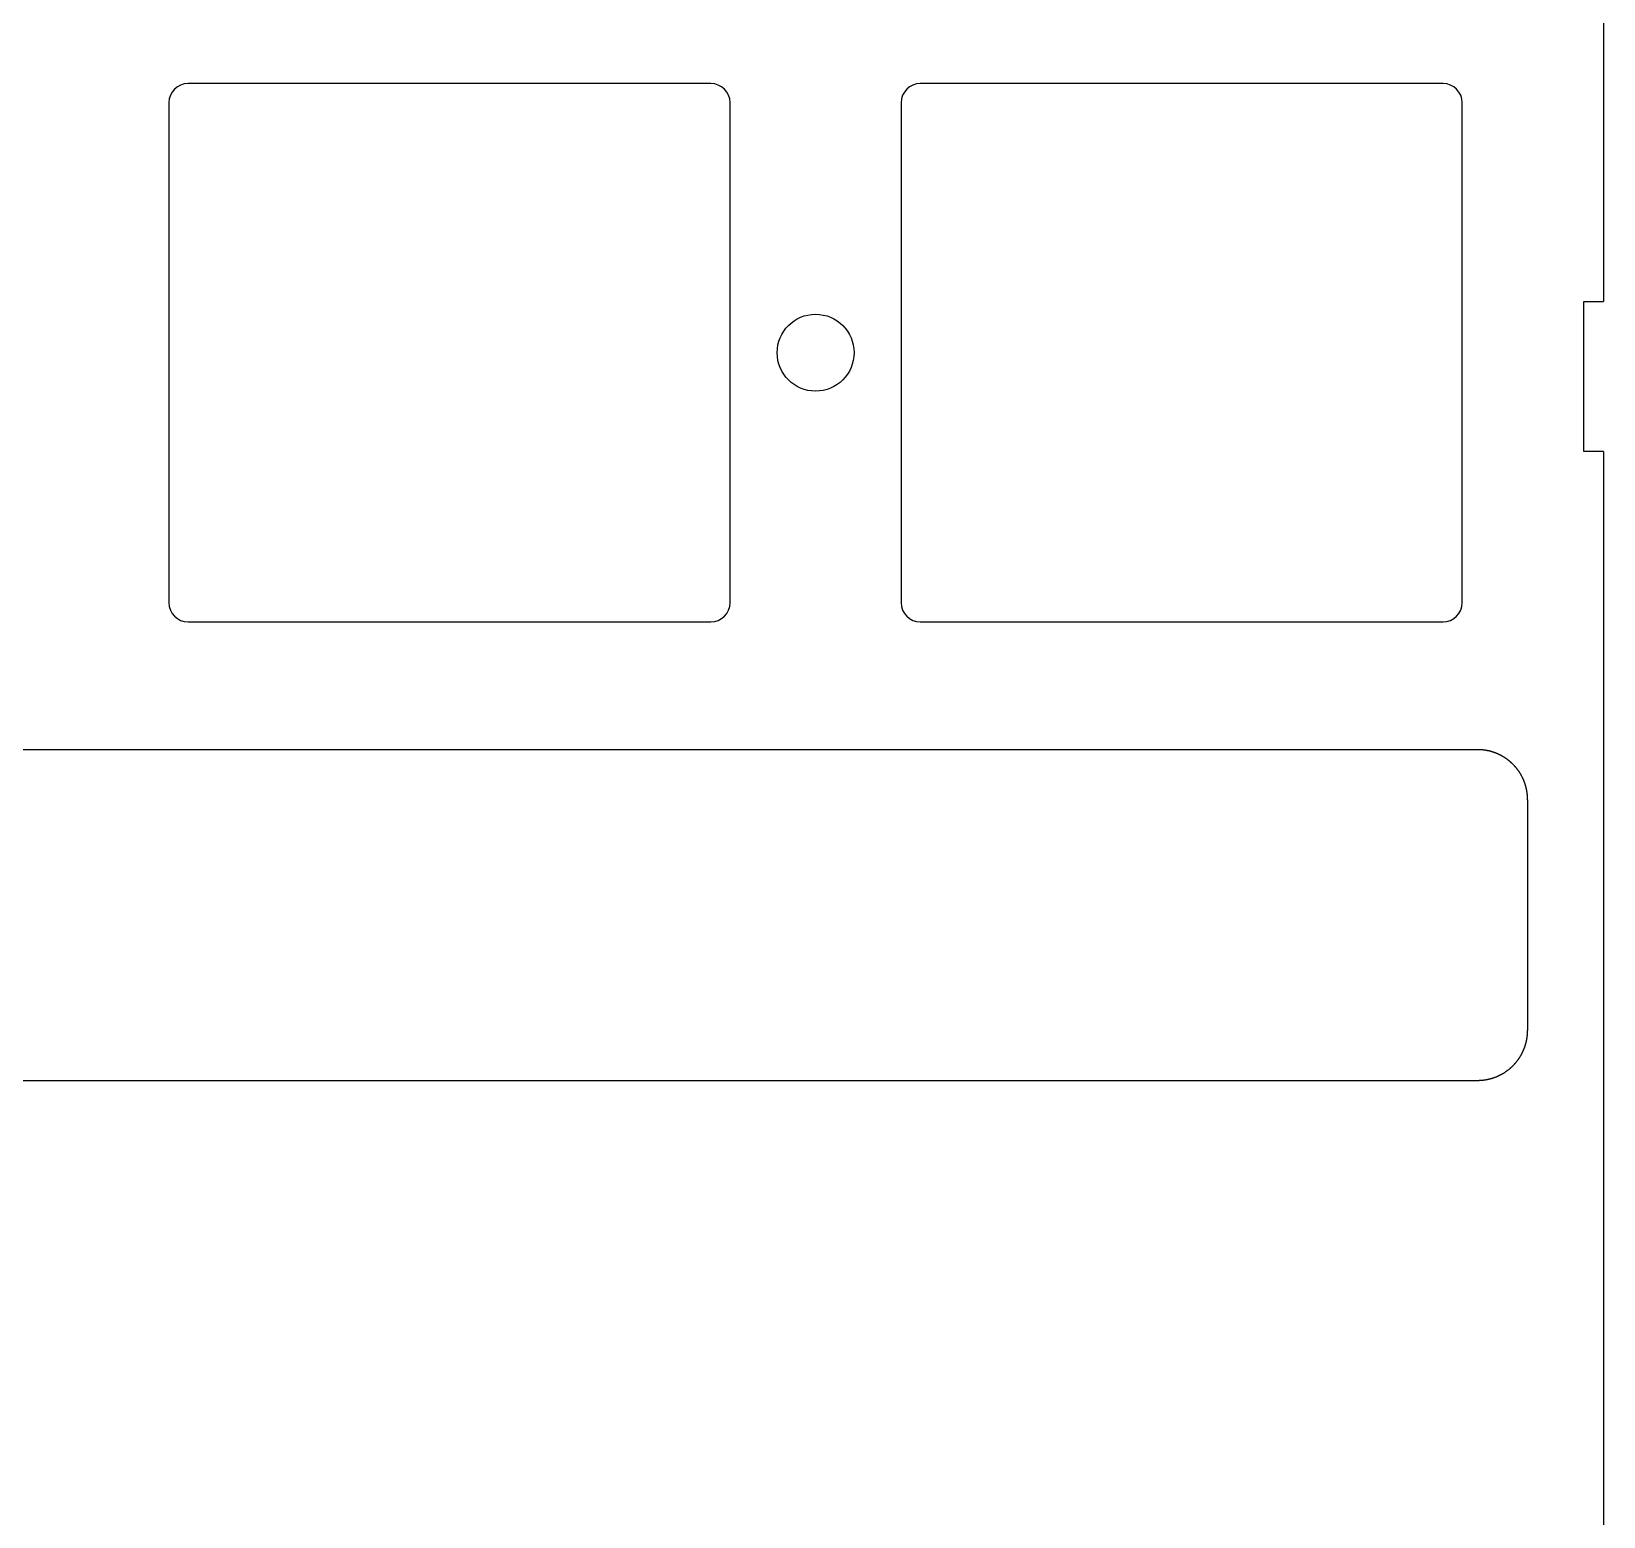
# Model space of a CAD drawing. Header units: millimetres. Extents: x -11 to 340, y -118 to 18.
# Drawn here: x 298.69 to 339.59, y -73.13 to -34.51 of the extents above; entities that cross this region are included whole.
import ezdxf

# ---------------------------------------------------------------- set-up
doc = ezdxf.new("R2010")
doc.units = ezdxf.units.MM
doc.header["$MEASUREMENT"] = 0
doc.layers.add('BLACK', color=7, linetype='CONTINUOUS')

msp = doc.modelspace()

# ---------------------------------------------------------------- linework, layer by layer
at = {"layer": 'BLACK', "linetype": 'Continuous'}
for p, q in [((339.58862, 12.28), (339.58862, -41.535)), ((316.3625, -35.8625), (302.7625, -35.8625)), ((335.4125, -35.8625), (321.8125, -35.8625)), ((302.2625, -36.3625), (302.2625, -49.3625)), ((316.8625, -49.3625), (316.8625, -36.3625)), ((321.3125, -36.3625), (321.3125, -49.3625)), ((335.9125, -49.3625), (335.9125, -36.3625)), ((339.072849, -41.535), (339.58862, -41.535)), ((339.072849, -45.435), (339.072849, -41.535)), ((339.58862, -45.435), (339.072849, -45.435)), ((339.58862, -45.435), (339.58862, -111.9925)), ((302.7625, -49.8625), (316.3625, -49.8625)), ((321.8125, -49.8625), (335.4125, -49.8625)), ((336.3125, -53.1875), (282.7125, -53.1875)), ((336.315089, -53.187503), (336.3125, -53.1875)), ((336.320245, -53.187523), (336.315089, -53.187503)), ((336.325397, -53.187563), (336.320245, -53.187523)), ((336.330548, -53.187623), (336.325397, -53.187563)), ((336.335694, -53.187703), (336.330548, -53.187623)), ((336.34084, -53.187803), (336.335694, -53.187703)), ((336.345982, -53.187923), (336.34084, -53.187803)), ((336.351123, -53.188063), (336.345982, -53.187923)), ((336.35626, -53.188223), (336.351123, -53.188063)), ((336.361396, -53.188403), (336.35626, -53.188223)), ((336.366527, -53.188602), (336.361396, -53.188403)), ((336.371658, -53.188822), (336.366527, -53.188602)), ((336.376783, -53.189062), (336.371658, -53.188822)), ((336.381909, -53.189321), (336.376783, -53.189062)), ((336.387029, -53.189601), (336.381909, -53.189321)), ((336.392149, -53.1899), (336.387029, -53.189601)), ((336.397263, -53.190219), (336.392149, -53.1899)), ((336.402377, -53.190558), (336.397263, -53.190219)), ((336.407486, -53.190917), (336.402377, -53.190558)), ((336.412594, -53.191296), (336.407486, -53.190917)), ((336.417696, -53.191695), (336.412594, -53.191296)), ((336.422798, -53.192113), (336.417696, -53.191695)), ((336.427894, -53.192551), (336.422798, -53.192113)), ((336.43299, -53.19301), (336.427894, -53.192551)), ((336.43808, -53.193488), (336.43299, -53.19301)), ((336.443169, -53.193985), (336.43808, -53.193488)), ((336.448252, -53.194503), (336.443169, -53.193985)), ((336.453335, -53.19504), (336.448252, -53.194503)), ((336.458411, -53.195597), (336.453335, -53.19504)), ((336.463487, -53.196174), (336.458411, -53.195597)), ((336.468557, -53.196771), (336.463487, -53.196174)), ((336.473625, -53.197387), (336.468557, -53.196771)), ((336.478688, -53.198023), (336.473625, -53.197387)), ((336.483749, -53.198679), (336.478688, -53.198023)), ((336.488805, -53.199354), (336.483749, -53.198679)), ((336.493859, -53.20005), (336.488805, -53.199354)), ((336.498906, -53.200764), (336.493859, -53.20005)), ((336.503953, -53.201499), (336.498906, -53.200764)), ((336.508993, -53.202253), (336.503953, -53.201499)), ((336.514032, -53.203027), (336.508993, -53.202253)), ((336.519064, -53.20382), (336.514032, -53.203027)), ((336.524095, -53.204634), (336.519064, -53.20382)), ((336.529119, -53.205466), (336.524095, -53.204634)), ((336.534142, -53.206319), (336.529119, -53.205466)), ((336.539158, -53.207191), (336.534142, -53.206319)), ((336.544172, -53.208083), (336.539158, -53.207191)), ((336.54918, -53.208994), (336.544172, -53.208083)), ((336.554186, -53.209924), (336.54918, -53.208994)), ((336.559185, -53.210875), (336.554186, -53.209924)), ((336.564182, -53.211845), (336.559185, -53.210875)), ((336.569172, -53.212834), (336.564182, -53.211845)), ((336.57416, -53.213843), (336.569172, -53.212834)), ((336.579141, -53.214871), (336.57416, -53.213843)), ((336.58412, -53.215919), (336.579141, -53.214871)), ((336.589092, -53.216986), (336.58412, -53.215919)), ((336.594061, -53.218073), (336.589092, -53.216986)), ((336.599024, -53.219179), (336.594061, -53.218073)), ((336.603984, -53.220305), (336.599024, -53.219179)), ((336.608937, -53.22145), (336.603984, -53.220305)), ((336.613887, -53.222615), (336.608937, -53.22145)), ((336.61883, -53.223798), (336.613887, -53.222615)), ((336.62377, -53.225002), (336.61883, -53.223798)), ((336.628703, -53.226224), (336.62377, -53.225002)), ((336.633633, -53.227467), (336.628703, -53.226224)), ((336.638555, -53.228728), (336.633633, -53.227467)), ((336.643475, -53.230009), (336.638555, -53.228728)), ((336.648387, -53.231308), (336.643475, -53.230009)), ((336.653296, -53.232628), (336.648387, -53.231308)), ((336.658197, -53.233966), (336.653296, -53.232628)), ((336.663095, -53.235324), (336.658197, -53.233966)), ((336.667985, -53.236701), (336.663095, -53.235324)), ((336.672872, -53.238098), (336.667985, -53.236701)), ((336.677751, -53.239513), (336.672872, -53.238098)), ((336.682626, -53.240948), (336.677751, -53.239513)), ((336.687494, -53.242401), (336.682626, -53.240948)), ((336.692358, -53.243875), (336.687494, -53.242401)), ((336.697214, -53.245367), (336.692358, -53.243875)), ((336.702066, -53.246878), (336.697214, -53.245367)), ((336.70691, -53.248408), (336.702066, -53.246878)), ((336.71175, -53.249958), (336.70691, -53.248408)), ((336.716582, -53.251526), (336.71175, -53.249958)), ((336.72141, -53.253114), (336.716582, -53.251526)), ((336.726229, -53.25472), (336.72141, -53.253114)), ((336.731044, -53.256346), (336.726229, -53.25472)), ((336.735851, -53.25799), (336.731044, -53.256346)), ((336.740654, -53.259654), (336.735851, -53.25799)), ((336.745448, -53.261336), (336.740654, -53.259654)), ((336.750237, -53.263038), (336.745448, -53.261336)), ((336.755018, -53.264758), (336.750237, -53.263038)), ((336.759794, -53.266497), (336.755018, -53.264758)), ((336.764562, -53.268255), (336.759794, -53.266497)), ((336.769324, -53.270032), (336.764562, -53.268255)), ((336.774078, -53.271828), (336.769324, -53.270032)), ((336.778827, -53.273642), (336.774078, -53.271828)), ((336.783567, -53.275475), (336.778827, -53.273642)), ((336.788302, -53.277328), (336.783567, -53.275475)), ((336.793028, -53.279198), (336.788302, -53.277328)), ((336.797749, -53.281088), (336.793028, -53.279198)), ((336.80246, -53.282995), (336.797749, -53.281088)), ((336.807166, -53.284922), (336.80246, -53.282995)), ((336.811863, -53.286867), (336.807166, -53.284922)), ((336.816555, -53.288832), (336.811863, -53.286867)), ((336.821237, -53.290814), (336.816555, -53.288832)), ((336.825913, -53.292815), (336.821237, -53.290814)), ((336.83058, -53.294834), (336.825913, -53.292815)), ((336.835241, -53.296873), (336.83058, -53.294834)), ((336.839892, -53.298929), (336.835241, -53.296873)), ((336.844538, -53.301004), (336.839892, -53.298929)), ((336.849173, -53.303097), (336.844538, -53.301004)), ((336.853803, -53.305209), (336.849173, -53.303097)), ((336.858423, -53.307339), (336.853803, -53.305209)), ((336.863036, -53.309487), (336.858423, -53.307339)), ((336.86764, -53.311654), (336.863036, -53.309487)), ((336.872237, -53.313839), (336.86764, -53.311654)), ((336.876824, -53.316042), (336.872237, -53.313839)), ((336.881405, -53.318263), (336.876824, -53.316042)), ((336.885975, -53.320503), (336.881405, -53.318263)), ((336.890539, -53.322761), (336.885975, -53.320503)), ((336.895092, -53.325036), (336.890539, -53.322761)), ((336.899639, -53.32733), (336.895092, -53.325036)), ((336.904175, -53.329642), (336.899639, -53.32733)), ((336.908704, -53.331972), (336.904175, -53.329642)), ((336.913223, -53.334319), (336.908704, -53.331972)), ((336.917734, -53.336685), (336.913223, -53.334319)), ((336.922235, -53.339069), (336.917734, -53.336685)), ((336.926728, -53.34147), (336.922235, -53.339069)), ((336.931211, -53.343889), (336.926728, -53.34147)), ((336.935686, -53.346327), (336.931211, -53.343889)), ((336.94015, -53.348782), (336.935686, -53.346327)), ((336.944607, -53.351255), (336.94015, -53.348782)), ((336.949052, -53.353745), (336.944607, -53.351255)), ((336.95349, -53.356253), (336.949052, -53.353745)), ((336.957917, -53.358778), (336.95349, -53.356253)), ((336.962335, -53.361322), (336.957917, -53.358778)), ((336.966743, -53.363882), (336.962335, -53.361322)), ((336.971142, -53.366461), (336.966743, -53.363882)), ((336.97553, -53.369056), (336.971142, -53.366461)), ((336.97991, -53.37167), (336.97553, -53.369056)), ((336.984278, -53.3743), (336.97991, -53.37167)), ((336.988638, -53.376948), (336.984278, -53.3743)), ((336.992986, -53.379613), (336.988638, -53.376948)), ((336.997326, -53.382295), (336.992986, -53.379613)), ((337.001654, -53.384995), (336.997326, -53.382295)), ((337.005972, -53.387712), (337.001654, -53.384995)), ((337.01028, -53.390445), (337.005972, -53.387712)), ((337.014578, -53.393197), (337.01028, -53.390445)), ((337.018865, -53.395965), (337.014578, -53.393197)), ((337.023142, -53.39875), (337.018865, -53.395965)), ((337.027407, -53.401552), (337.023142, -53.39875)), ((337.031663, -53.404371), (337.027407, -53.401552)), ((337.035907, -53.407207), (337.031663, -53.404371)), ((337.040141, -53.41006), (337.035907, -53.407207)), ((337.044363, -53.412929), (337.040141, -53.41006)), ((337.048576, -53.415815), (337.044363, -53.412929)), ((337.052776, -53.418718), (337.048576, -53.415815)), ((337.056966, -53.421638), (337.052776, -53.418718)), ((337.061144, -53.424574), (337.056966, -53.421638)), ((337.065312, -53.427527), (337.061144, -53.424574)), ((337.069467, -53.430496), (337.065312, -53.427527)), ((337.073612, -53.433482), (337.069467, -53.430496)), ((337.077745, -53.436484), (337.073612, -53.433482)), ((337.081867, -53.439502), (337.077745, -53.436484)), ((337.085977, -53.442537), (337.081867, -53.439502)), ((337.090075, -53.445588), (337.085977, -53.442537)), ((337.094161, -53.448655), (337.090075, -53.445588)), ((337.098237, -53.451739), (337.094161, -53.448655)), ((337.102299, -53.454838), (337.098237, -53.451739)), ((337.10635, -53.457954), (337.102299, -53.454838)), ((337.110389, -53.461085), (337.10635, -53.457954)), ((337.114416, -53.464233), (337.110389, -53.461085)), ((337.118431, -53.467396), (337.114416, -53.464233)), ((337.122434, -53.470575), (337.118431, -53.467396)), ((337.126424, -53.47377), (337.122434, -53.470575)), ((337.130402, -53.476981), (337.126424, -53.47377)), ((337.134367, -53.480207), (337.130402, -53.476981)), ((337.13832, -53.48345), (337.134367, -53.480207)), ((337.14226, -53.486707), (337.13832, -53.48345)), ((337.146189, -53.489981), (337.14226, -53.486707)), ((337.150104, -53.493269), (337.146189, -53.489981)), ((337.154006, -53.496573), (337.150104, -53.493269)), ((337.157895, -53.499893), (337.154006, -53.496573)), ((337.161772, -53.503228), (337.157895, -53.499893)), ((337.165636, -53.506577), (337.161772, -53.503228)), ((337.169487, -53.509943), (337.165636, -53.506577)), ((337.173324, -53.513323), (337.169487, -53.509943)), ((337.177149, -53.516718), (337.173324, -53.513323)), ((337.18096, -53.520129), (337.177149, -53.516718)), ((337.184758, -53.523554), (337.18096, -53.520129)), ((337.188543, -53.526994), (337.184758, -53.523554)), ((337.192314, -53.530449), (337.188543, -53.526994)), ((337.196072, -53.533919), (337.192314, -53.530449)), ((337.199816, -53.537404), (337.196072, -53.533919)), ((337.203546, -53.540903), (337.199816, -53.537404)), ((337.207263, -53.544417), (337.203546, -53.540903)), ((337.210966, -53.547945), (337.207263, -53.544417)), ((337.214656, -53.551488), (337.210966, -53.547945)), ((337.218331, -53.555045), (337.214656, -53.551488)), ((337.221993, -53.558617), (337.218331, -53.555045)), ((337.22564, -53.562203), (337.221993, -53.558617)), ((337.229274, -53.565803), (337.22564, -53.562203)), ((337.232893, -53.569417), (337.229274, -53.565803)), ((337.24009, -53.576688), (337.232893, -53.569417)), ((337.247229, -53.584015), (337.24009, -53.576688)), ((337.25431, -53.591397), (337.247229, -53.584015)), ((337.261333, -53.598834), (337.25431, -53.591397)), ((337.268297, -53.606326), (337.261333, -53.598834)), ((337.275203, -53.613871), (337.268297, -53.606326)), ((337.282048, -53.62147), (337.275203, -53.613871)), ((337.288834, -53.629121), (337.282048, -53.62147)), ((337.295559, -53.636825), (337.288834, -53.629121)), ((337.302223, -53.64458), (337.295559, -53.636825)), ((337.308826, -53.652387), (337.302223, -53.64458)), ((337.315367, -53.660244), (337.308826, -53.652387)), ((337.321845, -53.668152), (337.315367, -53.660244)), ((337.328261, -53.676109), (337.321845, -53.668152)), ((337.334613, -53.684115), (337.328261, -53.676109)), ((337.340902, -53.69217), (337.334613, -53.684115)), ((337.347127, -53.700272), (337.340902, -53.69217)), ((337.353287, -53.708422), (337.347127, -53.700272)), ((337.359383, -53.716619), (337.353287, -53.708422)), ((337.365413, -53.724862), (337.359383, -53.716619)), ((337.371378, -53.733151), (337.365413, -53.724862)), ((337.377277, -53.741485), (337.371378, -53.733151)), ((337.383109, -53.749864), (337.377277, -53.741485)), ((337.388875, -53.758287), (337.383109, -53.749864)), ((337.394573, -53.766753), (337.388875, -53.758287)), ((337.400204, -53.775262), (337.394573, -53.766753)), ((337.405768, -53.783814), (337.400204, -53.775262)), ((337.411263, -53.792407), (337.405768, -53.783814)), ((337.416689, -53.801042), (337.411263, -53.792407)), ((337.422047, -53.809717), (337.416689, -53.801042)), ((337.427336, -53.818433), (337.422047, -53.809717)), ((337.432555, -53.827188), (337.427336, -53.818433)), ((337.437704, -53.835983), (337.432555, -53.827188)), ((337.442783, -53.844815), (337.437704, -53.835983)), ((337.447792, -53.853686), (337.442783, -53.844815)), ((337.45273, -53.862594), (337.447792, -53.853686)), ((337.457597, -53.871539), (337.45273, -53.862594)), ((337.462393, -53.88052), (337.457597, -53.871539)), ((337.467117, -53.889537), (337.462393, -53.88052)), ((337.47177, -53.89859), (337.467117, -53.889537)), ((337.47635, -53.907677), (337.47177, -53.89859)), ((337.480859, -53.916798), (337.47635, -53.907677)), ((337.485294, -53.925952), (337.480859, -53.916798)), ((337.489657, -53.93514), (337.485294, -53.925952)), ((337.493947, -53.94436), (337.489657, -53.93514)), ((337.498163, -53.953612), (337.493947, -53.94436)), ((337.502306, -53.962896), (337.498163, -53.953612)), ((337.506375, -53.97221), (337.502306, -53.962896)), ((337.510371, -53.981555), (337.506375, -53.97221)), ((337.514292, -53.99093), (337.510371, -53.981555)), ((337.518139, -54.000334), (337.514292, -53.99093)), ((337.521911, -54.009767), (337.518139, -54.000334)), ((337.525608, -54.019228), (337.521911, -54.009767)), ((337.529231, -54.028717), (337.525608, -54.019228)), ((337.532778, -54.038234), (337.529231, -54.028717)), ((337.53625, -54.047777), (337.532778, -54.038234)), ((337.539647, -54.057347), (337.53625, -54.047777)), ((337.542968, -54.066943), (337.539647, -54.057347)), ((337.546213, -54.076564), (337.542968, -54.066943)), ((337.549383, -54.08621), (337.546213, -54.076564)), ((337.552476, -54.09588), (337.549383, -54.08621)), ((337.555493, -54.105574), (337.552476, -54.09588)), ((337.558433, -54.115292), (337.555493, -54.105574)), ((337.561297, -54.125033), (337.558433, -54.115292)), ((337.564084, -54.134796), (337.561297, -54.125033)), ((337.566795, -54.144582), (337.564084, -54.134796)), ((337.569428, -54.154389), (337.566795, -54.144582)), ((337.571985, -54.164217), (337.569428, -54.154389)), ((337.574464, -54.174066), (337.571985, -54.164217)), ((337.576866, -54.183936), (337.574464, -54.174066)), ((337.579191, -54.193825), (337.576866, -54.183936)), ((337.581438, -54.203734), (337.579191, -54.193825)), ((337.583607, -54.213662), (337.581438, -54.203734)), ((337.585699, -54.223608), (337.583607, -54.213662)), ((337.587713, -54.233573), (337.585699, -54.223608)), ((337.589649, -54.243555), (337.587713, -54.233573)), ((337.591507, -54.253555), (337.589649, -54.243555)), ((337.593286, -54.263572), (337.591507, -54.253555)), ((337.594988, -54.273606), (337.593286, -54.263572)), ((337.596611, -54.283655), (337.594988, -54.273606)), ((337.598155, -54.293721), (337.596611, -54.283655)), ((337.599622, -54.303802), (337.598155, -54.293721)), ((337.601009, -54.313898), (337.599622, -54.303802)), ((337.602318, -54.324009), (337.601009, -54.313898)), ((337.603548, -54.334134), (337.602318, -54.324009)), ((337.6047, -54.344273), (337.603548, -54.334134)), ((337.605772, -54.354426), (337.6047, -54.344273)), ((337.606766, -54.364592), (337.605772, -54.354426)), ((337.60768, -54.374771), (337.606766, -54.364592)), ((337.608516, -54.384963), (337.60768, -54.374771)), ((337.609272, -54.395167), (337.608516, -54.384963)), ((337.609948, -54.405383), (337.609272, -54.395167)), ((337.610546, -54.41561), (337.609948, -54.405383)), ((337.611064, -54.425849), (337.610546, -54.41561)), ((337.611502, -54.436098), (337.611064, -54.425849)), ((337.611861, -54.446359), (337.611502, -54.436098)), ((337.612141, -54.456629), (337.611861, -54.446359)), ((337.61234, -54.46691), (337.612141, -54.456629)), ((337.61246, -54.4772), (337.61234, -54.46691)), ((337.6125, -54.4875), (337.61246, -54.4772)), ((337.6125, -54.4875), (337.6125, -60.4875)), ((337.611597, -60.536396), (337.611777, -60.53126)), ((337.611777, -60.53126), (337.611937, -60.526123)), ((337.611937, -60.526123), (337.612077, -60.520982)), ((337.612077, -60.520982), (337.612197, -60.51584)), ((337.612197, -60.51584), (337.612297, -60.510694)), ((337.612297, -60.510694), (337.612377, -60.505548)), ((337.612377, -60.505548), (337.612437, -60.500397)), ((337.612437, -60.500397), (337.612477, -60.495245)), ((337.612477, -60.495245), (337.612497, -60.490089)), ((337.612497, -60.490089), (337.6125, -60.4875)), ((337.528172, -60.949078), (337.529968, -60.944324)), ((337.529968, -60.944324), (337.531745, -60.939562)), ((337.531745, -60.939562), (337.533503, -60.934794)), ((337.533503, -60.934794), (337.535242, -60.930018)), ((337.535242, -60.930018), (337.536962, -60.925237)), ((337.536962, -60.925237), (337.538664, -60.920448)), ((337.538664, -60.920448), (337.540346, -60.915654)), ((337.540346, -60.915654), (337.54201, -60.910851)), ((337.54201, -60.910851), (337.543654, -60.906044)), ((337.543654, -60.906044), (337.54528, -60.901229)), ((337.54528, -60.901229), (337.546886, -60.89641)), ((337.546886, -60.89641), (337.548474, -60.891582)), ((337.548474, -60.891582), (337.550042, -60.88675)), ((337.550042, -60.88675), (337.551592, -60.88191)), ((337.551592, -60.88191), (337.553122, -60.877066)), ((337.553122, -60.877066), (337.554633, -60.872214)), ((337.554633, -60.872214), (337.556125, -60.867358)), ((337.556125, -60.867358), (337.557599, -60.862494)), ((337.557599, -60.862494), (337.559052, -60.857626)), ((337.559052, -60.857626), (337.560487, -60.852751)), ((337.560487, -60.852751), (337.561902, -60.847872)), ((337.561902, -60.847872), (337.563299, -60.842985)), ((337.563299, -60.842985), (337.564676, -60.838095)), ((337.564676, -60.838095), (337.566034, -60.833197)), ((337.566034, -60.833197), (337.567372, -60.828296)), ((337.567372, -60.828296), (337.568692, -60.823387)), ((337.568692, -60.823387), (337.569991, -60.818475)), ((337.569991, -60.818475), (337.571272, -60.813555)), ((337.571272, -60.813555), (337.572533, -60.808633)), ((337.572533, -60.808633), (337.573776, -60.803703)), ((337.573776, -60.803703), (337.574998, -60.79877)), ((337.574998, -60.79877), (337.576202, -60.79383)), ((337.576202, -60.79383), (337.577385, -60.788887)), ((337.577385, -60.788887), (337.57855, -60.783937)), ((337.57855, -60.783937), (337.579695, -60.778984)), ((337.579695, -60.778984), (337.580821, -60.774024)), ((337.580821, -60.774024), (337.581927, -60.769061)), ((337.581927, -60.769061), (337.583014, -60.764092)), ((337.583014, -60.764092), (337.584081, -60.75912)), ((337.584081, -60.75912), (337.585129, -60.754141)), ((337.585129, -60.754141), (337.586157, -60.74916)), ((337.586157, -60.74916), (337.587166, -60.744172)), ((337.587166, -60.744172), (337.588155, -60.739182)), ((337.588155, -60.739182), (337.589125, -60.734185)), ((337.589125, -60.734185), (337.590076, -60.729186)), ((337.590076, -60.729186), (337.591006, -60.72418)), ((337.591006, -60.72418), (337.591917, -60.719172)), ((337.591917, -60.719172), (337.592809, -60.714158)), ((337.592809, -60.714158), (337.593681, -60.709142)), ((337.593681, -60.709142), (337.594534, -60.704119)), ((337.594534, -60.704119), (337.595366, -60.699095)), ((337.595366, -60.699095), (337.59618, -60.694064)), ((337.59618, -60.694064), (337.596973, -60.689032)), ((337.596973, -60.689032), (337.597747, -60.683993)), ((337.597747, -60.683993), (337.598501, -60.678953)), ((337.598501, -60.678953), (337.599236, -60.673906)), ((337.599236, -60.673906), (337.59995, -60.668859)), ((337.59995, -60.668859), (337.600646, -60.663805)), ((337.600646, -60.663805), (337.601321, -60.658749)), ((337.601321, -60.658749), (337.601977, -60.653688)), ((337.601977, -60.653688), (337.602613, -60.648625)), ((337.602613, -60.648625), (337.603229, -60.643557)), ((337.603229, -60.643557), (337.603826, -60.638487)), ((337.603826, -60.638487), (337.604403, -60.633411)), ((337.604403, -60.633411), (337.60496, -60.628335)), ((337.60496, -60.628335), (337.605497, -60.623252)), ((337.605497, -60.623252), (337.606015, -60.618169)), ((337.606015, -60.618169), (337.606512, -60.61308)), ((337.606512, -60.61308), (337.60699, -60.60799)), ((337.60699, -60.60799), (337.607449, -60.602894)), ((337.607449, -60.602894), (337.607887, -60.597798)), ((337.607887, -60.597798), (337.608305, -60.592696)), ((337.608305, -60.592696), (337.608704, -60.587594)), ((337.608704, -60.587594), (337.609083, -60.582486)), ((337.609083, -60.582486), (337.609442, -60.577377)), ((337.609442, -60.577377), (337.609781, -60.572263)), ((337.609781, -60.572263), (337.6101, -60.567149)), ((337.6101, -60.567149), (337.610399, -60.562029)), ((337.610399, -60.562029), (337.610679, -60.556909)), ((337.610679, -60.556909), (337.610938, -60.551783)), ((337.610938, -60.551783), (337.611178, -60.546658)), ((337.611178, -60.546658), (337.611398, -60.541527)), ((337.611398, -60.541527), (337.611597, -60.536396)), ((337.279871, -61.35596), (337.283282, -61.352149)), ((337.283282, -61.352149), (337.286677, -61.348324)), ((337.286677, -61.348324), (337.290057, -61.344487)), ((337.290057, -61.344487), (337.293423, -61.340636)), ((337.293423, -61.340636), (337.296772, -61.336772)), ((337.296772, -61.336772), (337.300107, -61.332895)), ((337.300107, -61.332895), (337.303427, -61.329006)), ((337.303427, -61.329006), (337.306731, -61.325104)), ((337.306731, -61.325104), (337.310019, -61.321189)), ((337.310019, -61.321189), (337.313293, -61.31726)), ((337.313293, -61.31726), (337.31655, -61.31332)), ((337.31655, -61.31332), (337.319793, -61.309367)), ((337.319793, -61.309367), (337.323019, -61.305402)), ((337.323019, -61.305402), (337.32623, -61.301424)), ((337.32623, -61.301424), (337.329425, -61.297434)), ((337.329425, -61.297434), (337.332604, -61.293431)), ((337.332604, -61.293431), (337.335767, -61.289416)), ((337.335767, -61.289416), (337.338915, -61.285389)), ((337.338915, -61.285389), (337.342046, -61.28135)), ((337.342046, -61.28135), (337.345162, -61.277299)), ((337.345162, -61.277299), (337.348261, -61.273237)), ((337.348261, -61.273237), (337.351345, -61.269161)), ((337.351345, -61.269161), (337.354412, -61.265075)), ((337.354412, -61.265075), (337.357463, -61.260977)), ((337.357463, -61.260977), (337.360498, -61.256867)), ((337.360498, -61.256867), (337.363516, -61.252745)), ((337.363516, -61.252745), (337.366518, -61.248612)), ((337.366518, -61.248612), (337.369504, -61.244467)), ((337.369504, -61.244467), (337.372473, -61.240312)), ((337.372473, -61.240312), (337.375426, -61.236144)), ((337.375426, -61.236144), (337.378362, -61.231966)), ((337.378362, -61.231966), (337.381282, -61.227776)), ((337.381282, -61.227776), (337.384185, -61.223576)), ((337.384185, -61.223576), (337.387071, -61.219363)), ((337.387071, -61.219363), (337.38994, -61.215141)), ((337.38994, -61.215141), (337.392793, -61.210907)), ((337.392793, -61.210907), (337.395629, -61.206663)), ((337.395629, -61.206663), (337.398448, -61.202407)), ((337.398448, -61.202407), (337.40125, -61.198142)), ((337.40125, -61.198142), (337.404035, -61.193865)), ((337.404035, -61.193865), (337.406803, -61.189578)), ((337.406803, -61.189578), (337.409555, -61.18528)), ((337.409555, -61.18528), (337.412288, -61.180972)), ((337.412288, -61.180972), (337.415005, -61.176654)), ((337.415005, -61.176654), (337.417705, -61.172326)), ((337.417705, -61.172326), (337.420387, -61.167986)), ((337.420387, -61.167986), (337.423052, -61.163638)), ((337.423052, -61.163638), (337.4257, -61.159278)), ((337.4257, -61.159278), (337.42833, -61.15491)), ((337.42833, -61.15491), (337.430944, -61.15053)), ((337.430944, -61.15053), (337.433539, -61.146142)), ((337.433539, -61.146142), (337.436118, -61.141743)), ((337.436118, -61.141743), (337.438678, -61.137335)), ((337.438678, -61.137335), (337.441222, -61.132917)), ((337.441222, -61.132917), (337.443747, -61.12849)), ((337.443747, -61.12849), (337.446255, -61.124052)), ((337.446255, -61.124052), (337.448745, -61.119607)), ((337.448745, -61.119607), (337.451218, -61.11515)), ((337.451218, -61.11515), (337.453673, -61.110686)), ((337.453673, -61.110686), (337.456111, -61.106211)), ((337.456111, -61.106211), (337.45853, -61.101728)), ((337.45853, -61.101728), (337.460931, -61.097235)), ((337.460931, -61.097235), (337.463315, -61.092734)), ((337.463315, -61.092734), (337.465681, -61.088223)), ((337.465681, -61.088223), (337.468028, -61.083704)), ((337.468028, -61.083704), (337.470358, -61.079175)), ((337.470358, -61.079175), (337.47267, -61.074639)), ((337.47267, -61.074639), (337.474964, -61.070092)), ((337.474964, -61.070092), (337.477239, -61.065539)), ((337.477239, -61.065539), (337.479497, -61.060975)), ((337.479497, -61.060975), (337.481737, -61.056405)), ((337.481737, -61.056405), (337.483958, -61.051824)), ((337.483958, -61.051824), (337.486161, -61.047237)), ((337.486161, -61.047237), (337.488346, -61.04264)), ((337.488346, -61.04264), (337.490513, -61.038036)), ((337.490513, -61.038036), (337.492661, -61.033423)), ((337.492661, -61.033423), (337.494791, -61.028803)), ((337.494791, -61.028803), (337.496903, -61.024173)), ((337.496903, -61.024173), (337.498996, -61.019538)), ((337.498996, -61.019538), (337.501071, -61.014892)), ((337.501071, -61.014892), (337.503127, -61.010241)), ((337.503127, -61.010241), (337.505166, -61.00558)), ((337.505166, -61.00558), (337.507185, -61.000913)), ((337.507185, -61.000913), (337.509186, -60.996237)), ((337.509186, -60.996237), (337.511168, -60.991555)), ((337.511168, -60.991555), (337.513133, -60.986863)), ((337.513133, -60.986863), (337.515078, -60.982166)), ((337.515078, -60.982166), (337.517005, -60.97746)), ((337.517005, -60.97746), (337.518912, -60.972749)), ((337.518912, -60.972749), (337.520802, -60.968028)), ((337.520802, -60.968028), (337.522672, -60.963302)), ((337.522672, -60.963302), (337.524525, -60.958567)), ((337.524525, -60.958567), (337.526358, -60.953827)), ((337.526358, -60.953827), (337.528172, -60.949078)), ((336.556445, -61.764649), (336.566427, -61.762713)), ((336.566427, -61.762713), (336.576392, -61.760699)), ((336.576392, -61.760699), (336.586338, -61.758607)), ((336.586338, -61.758607), (336.596266, -61.756438)), ((336.596266, -61.756438), (336.606175, -61.754191)), ((336.606175, -61.754191), (336.616064, -61.751866)), ((336.616064, -61.751866), (336.625934, -61.749464)), ((336.625934, -61.749464), (336.635783, -61.746985)), ((336.635783, -61.746985), (336.645611, -61.744428)), ((336.645611, -61.744428), (336.655418, -61.741795)), ((336.655418, -61.741795), (336.665204, -61.739084)), ((336.665204, -61.739084), (336.674967, -61.736297)), ((336.674967, -61.736297), (336.684708, -61.733433)), ((336.684708, -61.733433), (336.694426, -61.730493)), ((336.694426, -61.730493), (336.70412, -61.727476)), ((336.70412, -61.727476), (336.71379, -61.724383)), ((336.71379, -61.724383), (336.723436, -61.721213)), ((336.723436, -61.721213), (336.733057, -61.717968)), ((336.733057, -61.717968), (336.742653, -61.714647)), ((336.742653, -61.714647), (336.752223, -61.71125)), ((336.752223, -61.71125), (336.761766, -61.707778)), ((336.761766, -61.707778), (336.771283, -61.704231)), ((336.771283, -61.704231), (336.780772, -61.700608)), ((336.780772, -61.700608), (336.790233, -61.696911)), ((336.790233, -61.696911), (336.799666, -61.693139)), ((336.799666, -61.693139), (336.80907, -61.689292)), ((336.80907, -61.689292), (336.818445, -61.685371)), ((336.818445, -61.685371), (336.82779, -61.681375)), ((336.82779, -61.681375), (336.837104, -61.677306)), ((336.837104, -61.677306), (336.846388, -61.673163)), ((336.846388, -61.673163), (336.85564, -61.668947)), ((336.85564, -61.668947), (336.86486, -61.664657)), ((336.86486, -61.664657), (336.874048, -61.660294)), ((336.874048, -61.660294), (336.883202, -61.655859)), ((336.883202, -61.655859), (336.892323, -61.65135)), ((336.892323, -61.65135), (336.90141, -61.64677)), ((336.90141, -61.64677), (336.910463, -61.642117)), ((336.910463, -61.642117), (336.91948, -61.637393)), ((336.91948, -61.637393), (336.928461, -61.632597)), ((336.928461, -61.632597), (336.937406, -61.62773)), ((336.937406, -61.62773), (336.946314, -61.622792)), ((336.946314, -61.622792), (336.955185, -61.617783)), ((336.955185, -61.617783), (336.964017, -61.612704)), ((336.964017, -61.612704), (336.972812, -61.607555)), ((336.972812, -61.607555), (336.981567, -61.602336)), ((336.981567, -61.602336), (336.990283, -61.597047)), ((336.990283, -61.597047), (336.998958, -61.591689)), ((336.998958, -61.591689), (337.007593, -61.586263)), ((337.007593, -61.586263), (337.016186, -61.580768)), ((337.016186, -61.580768), (337.024738, -61.575204)), ((337.024738, -61.575204), (337.033247, -61.569573)), ((337.033247, -61.569573), (337.041713, -61.563875)), ((337.041713, -61.563875), (337.050136, -61.558109)), ((337.050136, -61.558109), (337.058515, -61.552277)), ((337.058515, -61.552277), (337.066849, -61.546378)), ((337.066849, -61.546378), (337.075138, -61.540413)), ((337.075138, -61.540413), (337.083381, -61.534383)), ((337.083381, -61.534383), (337.091578, -61.528287)), ((337.091578, -61.528287), (337.099728, -61.522127)), ((337.099728, -61.522127), (337.10783, -61.515902)), ((337.10783, -61.515902), (337.115885, -61.509613)), ((337.115885, -61.509613), (337.123891, -61.503261)), ((337.123891, -61.503261), (337.131848, -61.496845)), ((337.131848, -61.496845), (337.139756, -61.490367)), ((337.139756, -61.490367), (337.147613, -61.483826)), ((337.147613, -61.483826), (337.15542, -61.477223)), ((337.15542, -61.477223), (337.163175, -61.470559)), ((337.163175, -61.470559), (337.170879, -61.463834)), ((337.170879, -61.463834), (337.17853, -61.457048)), ((337.17853, -61.457048), (337.186129, -61.450203)), ((337.186129, -61.450203), (337.193674, -61.443297)), ((337.193674, -61.443297), (337.201166, -61.436333)), ((337.201166, -61.436333), (337.208603, -61.42931)), ((337.208603, -61.42931), (337.215985, -61.422229)), ((337.215985, -61.422229), (337.223312, -61.41509)), ((337.223312, -61.41509), (337.230583, -61.407893)), ((337.230583, -61.407893), (337.234197, -61.404274)), ((337.234197, -61.404274), (337.237797, -61.40064)), ((337.237797, -61.40064), (337.241383, -61.396993)), ((337.241383, -61.396993), (337.244955, -61.393331)), ((337.244955, -61.393331), (337.248512, -61.389656)), ((337.248512, -61.389656), (337.252055, -61.385966)), ((337.252055, -61.385966), (337.255583, -61.382263)), ((337.255583, -61.382263), (337.259097, -61.378546)), ((337.259097, -61.378546), (337.262596, -61.374816)), ((337.262596, -61.374816), (337.266081, -61.371072)), ((337.266081, -61.371072), (337.269551, -61.367314)), ((337.269551, -61.367314), (337.273006, -61.363543)), ((337.273006, -61.363543), (337.276446, -61.359758)), ((337.276446, -61.359758), (337.279871, -61.35596)), ((282.7125, -61.7875), (336.3125, -61.7875)), ((336.3125, -61.7875), (336.3228, -61.78746)), ((336.3228, -61.78746), (336.33309, -61.78734)), ((336.33309, -61.78734), (336.343371, -61.787141)), ((336.343371, -61.787141), (336.353641, -61.786861)), ((336.353641, -61.786861), (336.363902, -61.786502)), ((336.363902, -61.786502), (336.374151, -61.786064)), ((336.374151, -61.786064), (336.38439, -61.785546)), ((336.38439, -61.785546), (336.394617, -61.784948)), ((336.394617, -61.784948), (336.404833, -61.784272)), ((336.404833, -61.784272), (336.415037, -61.783516)), ((336.415037, -61.783516), (336.425229, -61.78268)), ((336.425229, -61.78268), (336.435408, -61.781766)), ((336.435408, -61.781766), (336.445574, -61.780772)), ((336.445574, -61.780772), (336.455727, -61.7797)), ((336.455727, -61.7797), (336.465866, -61.778548)), ((336.465866, -61.778548), (336.475991, -61.777318)), ((336.475991, -61.777318), (336.486102, -61.776009)), ((336.486102, -61.776009), (336.496198, -61.774622)), ((336.496198, -61.774622), (336.506279, -61.773155)), ((336.506279, -61.773155), (336.516345, -61.771611)), ((336.516345, -61.771611), (336.526394, -61.769988)), ((336.526394, -61.769988), (336.536428, -61.768286)), ((336.536428, -61.768286), (336.546445, -61.766507)), ((336.546445, -61.766507), (336.556445, -61.764649))]:
    msp.add_line(p, q, dxfattribs=at)
at = {"layer": 'BLACK'}
msp.add_circle((319.0875, -42.8625), 1, dxfattribs=at)
for centre, start, end in [((302.7625, -36.3625), 90, 180), ((316.3625, -36.3625), 0, 90), ((321.8125, -36.3625), 90, 180), ((335.4125, -36.3625), 0, 90), ((302.7625, -49.3625), 180, 270), ((316.3625, -49.3625), 270, 0), ((321.8125, -49.3625), 180, 270), ((335.4125, -49.3625), 270, 0)]:
    msp.add_arc(centre, 0.5, start, end, dxfattribs=at)

doc.saveas('drawing.dxf')
